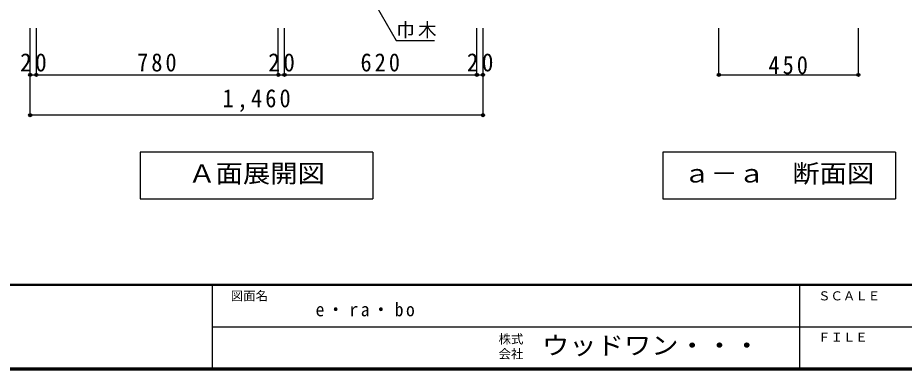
# Model space of a CAD drawing. Units: millimetres at full size, sheet at 1:20. Extents: x -8005 to 8005, y -2932 to 2722.
# Drawn here: x -4732 to -1874, y -2864 to -1727 of the extents above; entities that cross this region are included whole.
import ezdxf
from ezdxf.enums import TextEntityAlignment as Align

# ---------------------------------------------------------------- set-up
doc = ezdxf.new("R2010")
doc.units = ezdxf.units.MM
doc.header["$LTSCALE"] = 20
doc.header["$PDMODE"] = 32
doc.header["$PDSIZE"] = 10
for name, color, linetype in [('0-A_文字', 7, 'Continuous'), ('0-B_寸法', 4, 'Continuous'), ('F-1_枠', 6, 'Continuous'), ('F-A_文字', 7, 'Continuous')]:
    doc.layers.add(name, color=color, linetype=linetype)
doc.styles.add('ＭＳ ゴシック', font='')
doc.styles.get('ＭＳ ゴシック').set_extended_font_data('MS Gothic')

msp = doc.modelspace()

# ---------------------------------------------------------------- linework, layer by layer
at = {"layer": '0-A_文字'}
for p, q in [((-3575.83, -1689.03), (-3511.62, -1800.25)), ((-3511.62, -1800.25), (-3387.85, -1800.25)), ((-3586.67, -2161.27), (-3586.67, -2311.27)), ((-1901.67, -2161.27), (-1901.67, -2311.27)), ((-4336.67, -2311.27), (-3586.67, -2311.27)), ((-2651.67, -2311.27), (-1901.67, -2311.27))]:
    msp.add_line(p, q, dxfattribs=at)
for points in [[(-3586.67, -2161.27), (-4336.67, -2161.27), (-4336.67, -2311.27)], [(-1901.67, -2161.27), (-2651.67, -2161.27), (-2651.67, -2311.27)]]:
    msp.add_lwpolyline(points, dxfattribs=at)
at = {"layer": '0-B_寸法'}
for p, q in [((-4691.67, -1911.27), (-4691.67, -1761.27)), ((-4691.67, -2041.27), (-4691.67, -1761.27)), ((-4691.67, -2041.27), (-4691.67, -1761.27)), ((-4671.67, -1911.27), (-4671.67, -1761.27)), ((-3891.67, -1911.27), (-3891.67, -1761.27)), ((-3891.67, -1911.27), (-3891.67, -1761.27)), ((-3871.67, -1911.27), (-3871.67, -1761.27)), ((-3871.67, -1911.27), (-3871.67, -1761.27)), ((-3251.67, -1911.27), (-3251.67, -1761.27)), ((-3251.67, -1911.27), (-3251.67, -1761.27)), ((-3231.67, -1911.27), (-3231.67, -1761.27)), ((-2471.67, -1911.27), (-2471.67, -1761.27)), ((-2021.67, -1911.27), (-2021.67, -1761.27)), ((-4691.67, -1911.27), (-4671.67, -1911.27)), ((-4691.67, -2041.27), (-4691.67, -1911.27)), ((-4671.67, -1911.27), (-3891.67, -1911.27)), ((-3891.67, -1911.27), (-3871.67, -1911.27)), ((-3871.67, -1911.27), (-3251.67, -1911.27)), ((-3251.67, -1911.27), (-3231.67, -1911.27)), ((-3231.67, -2041.27), (-3231.67, -1911.27)), ((-2471.67, -1911.27), (-2021.67, -1911.27)), ((-3231.67, -2041.27), (-4691.67, -2041.27))]:
    msp.add_line(p, q, dxfattribs=at)
at = {"layer": '0-B_寸法', "color": 7}
for p in [(-4691.67, -1911.27), (-4671.67, -1911.27), (-3891.67, -1911.27), (-3871.67, -1911.27), (-3251.67, -1911.27), (-3231.67, -1911.27), (-2471.67, -1911.27), (-2021.67, -1911.27), (-4691.67, -2041.27), (-3231.67, -2041.27)]:
    msp.add_point(p, dxfattribs=at)
at = {"layer": 'F-1_枠'}
for p, q in [((-205, -2587.71), (-8005, -2587.71)), ((-205, -2591.04), (-8005, -2591.04)), ((-4105, -2591.04), (-4105, -2857.71)), ((-2211.67, -2591.04), (-2211.67, -2857.71)), ((-4105, -2724.37), (-211.67, -2724.38)), ((-205, -2857.71), (-8005, -2857.71)), ((-205, -2861.04), (-8005, -2861.04)), ((-205, -2864.37), (-8005, -2864.37))]:
    msp.add_line(p, q, dxfattribs=at)

# ---------------------------------------------------------------- texts
at = {"layer": '0-A_文字', "style": 'ＭＳ ゴシック', "width": 1.1}
for s, p in [('Ａ面展開図', (-4181.67, -2276.27)), ('ａ－ａ\u3000断面図', (-2586.67, -2276.27))]:
    msp.add_text(s, height=58.65, dxfattribs=at).set_placement(p, align=Align.BOTTOM_LEFT)
at = {"layer": '0-A_文字', "insert": (-3511.62, -1793.14), "char_height": 43.99, "attachment_point": 7, "style": 'ＭＳ ゴシック'}
msp.add_mtext('\\T1.17;巾木', dxfattribs=at)
at = {"layer": '0-B_寸法', "color": 7, "char_height": 58.65, "attachment_point": 7, "style": 'ＭＳ ゴシック'}
for s, insert in [('\\T1.27;\\W0.95;20', (-4724.17, -1901.27)), ('\\T1.27;\\W0.9;780', (-4346.67, -1901.27)), ('\\T1.27;\\W0.95;20', (-3924.17, -1901.27)), ('\\T1.27;\\W0.9;620', (-3626.67, -1901.27)), ('\\T1.27;\\W0.95;20', (-3284.17, -1901.27)), ('\\T1.27;\\W0.9;450', (-2311.67, -1910.06)), ('\\T1.28;\\W0.9;1,460', (-4071.67, -2031.27))]:
    msp.add_mtext(s, dxfattribs=dict(at, insert=insert))
at = {"layer": 'F-A_文字', "style": 'ＭＳ ゴシック'}
for s, p in [('図面名', (-4045, -2647.71)), ('ＳＣＡＬＥ', (-2151.67, -2647.71)), ('ＦＩＬＥ', (-2151.67, -2781.04)), ('株式', (-3181.67, -2787.04)), ('会社', (-3181.67, -2835.04))]:
    msp.add_text(s, height=29.33, dxfattribs=at).set_placement(p, align=Align.BOTTOM_LEFT)
at = {"layer": 'F-A_文字', "style": 'ＭＳ ゴシック', "width": 1.1}
msp.add_text('ウッドワン・・・', height=58.65, dxfattribs=at).set_placement((-3041.67, -2831.04), align=Align.BOTTOM_LEFT)
at = {"layer": 'F-A_文字', "insert": (-3771.67, -2691.04), "char_height": 43.99, "attachment_point": 7, "style": 'ＭＳ ゴシック'}
msp.add_mtext('\\T1.28;\\W0.95;e・ra・bo', dxfattribs=at)

doc.saveas('drawing.dxf')
